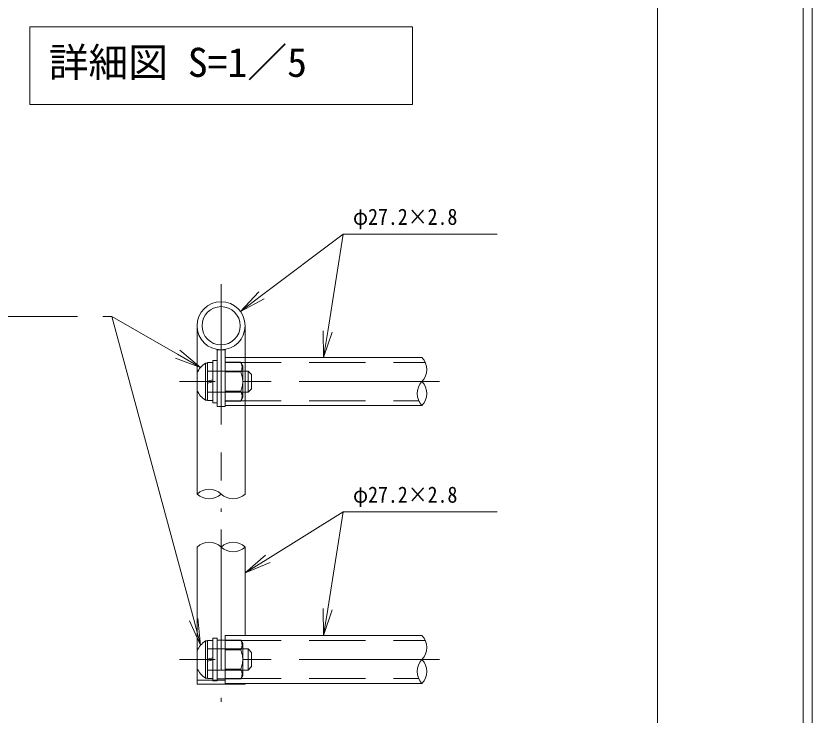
# Model space of a CAD drawing. Units: millimetres, scale not verified, with parts at other scales. Extents: x 0 to 420, y 0 to 297.
# Drawn here: x 330.2 to 420.2, y 69.6 to 148.7 of the extents above; entities that cross this region are included whole.
import ezdxf
from ezdxf.enums import TextEntityAlignment as Align

# ---------------------------------------------------------------- set-up
doc = ezdxf.new("R2010")
doc.units = ezdxf.units.MM
doc.header["$LTSCALE"] = 0.5
doc.linetypes.add('USER1', pattern=[50.8, 31.75, -6.35, 6.35, -6.35])
doc.linetypes.add('USER2', pattern=[19.05, 12.7, -6.35])
for name, color, linetype, lineweight in [('DEFPOINTS_3', 7, 'Continuous', 0), ('LY_2', 7, 'Continuous', 0), ('LY_5', 7, 'Continuous', 0), ('LY_6', 7, 'Continuous', 0)]:
    doc.layers.add(name, color=color, linetype=linetype, lineweight=lineweight)
doc.styles.add('ＭＳ ゴシック', font='')
doc.styles.get('ＭＳ ゴシック').set_extended_font_data('MS Gothic')

# ---------------------------------------------------------------- blocks, each defined once
blk = doc.blocks.new('-002-_U2')
at = {"color": 7, "linetype": 'Continuous', "lineweight": 0}
for p, q in [((-1, 0.1667), (0, 0)), ((0, 0), (-1, 0)), ((-1, -0.1667), (0, 0))]:
    blk.add_line(p, q, dxfattribs=at)

msp = doc.modelspace()

# ---------------------------------------------------------------- linework, layer by layer
at = {"layer": 'DEFPOINTS_3'}
msp.add_line((420.25, 0.2414), (420.25, 297.2414), dxfattribs=at)
at = {"layer": 'LY_2'}
msp.add_line((402.75, 15.2414), (402.75, 282.2414), dxfattribs=at)
at = {"layer": 'LY_5'}
for p, q in [((419.248, -0.2414), (419.248, 296.6789)), ((350.6716, 113.6643), (350.6716, 94.6244)), ((356.1116, 113.6643), (356.1116, 94.6244)), ((352.9416, 110.9444), (353.8416, 110.9444)), ((352.9416, 110.9444), (352.9416, 104.5443)), ((353.8416, 110.9444), (353.8416, 104.5443)), ((353.8416, 110.0644), (376.1116, 110.0644)), ((353.8416, 110.0644), (353.8416, 104.6244)), ((351.6416, 105.237), (351.6416, 109.437)), ((351.6416, 109.437), (351.8416, 109.437)), ((351.8416, 109.4943), (352.4416, 109.4943)), ((351.8416, 105.1944), (351.8416, 109.4943)), ((351.8416, 105.237), (351.8416, 109.437)), ((352.4416, 109.7443), (352.9416, 109.7443)), ((352.4416, 104.9444), (352.4416, 109.7443)), ((352.4416, 105.1944), (352.4416, 109.4943)), ((352.9416, 104.9444), (352.9416, 109.7443)), ((350.6816, 106.337), (350.6816, 108.337)), ((352.4416, 107.5386), (351.8416, 107.3778)), ((352.4416, 107.3109), (351.8416, 107.1501)), ((351.6416, 105.237), (351.8416, 105.237)), ((351.8416, 105.1944), (352.4416, 105.1944)), ((352.9416, 104.9444), (352.4416, 104.9444)), ((352.9416, 104.5443), (353.8416, 104.5443)), ((353.8416, 104.6244), (376.1116, 104.6244)), ((350.6716, 88.6244), (350.6716, 73.5644)), ((356.1116, 88.6244), (356.1116, 78.6244)), ((353.8416, 78.6244), (376.1116, 78.6244)), ((353.8416, 78.6244), (353.8416, 73.1843)), ((351.6416, 73.797), (351.6416, 77.997)), ((351.6416, 77.997), (351.8416, 77.997)), ((351.8416, 78.0543), (352.4416, 78.0543)), ((351.8416, 73.7544), (351.8416, 78.0543)), ((351.8416, 73.797), (351.8416, 77.997)), ((352.4416, 78.3043), (352.9416, 78.3043)), ((352.4416, 73.5044), (352.4416, 78.3043)), ((352.4416, 73.7544), (352.4416, 78.0543)), ((352.9416, 73.5044), (352.9416, 78.3043)), ((352.9416, 78.1043), (353.8416, 78.1043)), ((352.9416, 78.1043), (352.9416, 73.7044)), ((353.8416, 78.1043), (353.8416, 73.7044)), ((350.6816, 74.897), (350.6816, 76.897)), ((352.4416, 76.0986), (351.8416, 75.9378)), ((352.4416, 75.8709), (351.8416, 75.7101)), ((350.6716, 73.5644), (353.8416, 73.5644)), ((350.6716, 73.5644), (350.6716, 73.1044)), ((350.6716, 73.1044), (356.1116, 73.1044)), ((351.6416, 73.797), (351.8416, 73.797)), ((351.8416, 73.7544), (352.4416, 73.7544)), ((352.9416, 73.5044), (352.4416, 73.5044)), ((352.9416, 73.7044), (353.8416, 73.7044)), ((353.8416, 73.1843), (376.1116, 73.1843)), ((356.1116, 73.1843), (356.1116, 73.1044))]:
    msp.add_line(p, q, dxfattribs=at)
at = {"layer": 'LY_5', "lineweight": 18}
for p, q in [((375.0416, 147.481), (331.7416, 147.481)), ((331.7416, 147.481), (331.7416, 138.681)), ((375.0416, 138.681), (375.0416, 147.481)), ((331.7416, 138.681), (375.0416, 138.681))]:
    msp.add_line(p, q, dxfattribs=at)
at = {"layer": 'LY_5', "linetype": 'USER1'}
for p, q in [((353.3916, 118.3843), (353.3916, 92.6244)), ((378.1116, 107.3444), (348.6716, 107.3444)), ((353.3916, 90.6244), (353.3916, 71.1044)), ((378.1116, 75.9043), (348.6716, 75.9043))]:
    msp.add_line(p, q, dxfattribs=at)
at = {"layer": 'LY_5', "linetype": 'USER2'}
for p, q in [((353.8416, 109.5383), (355.6142, 109.5383)), ((353.8416, 105.1504), (353.8416, 109.5383)), ((353.8416, 109.5044), (376.483, 109.5044)), ((355.6142, 109.5383), (355.8416, 109.1444)), ((355.8416, 105.5443), (355.8416, 109.1444)), ((351.8416, 108.537), (356.4416, 108.537)), ((353.8416, 108.4413), (355.6142, 108.4413)), ((356.4416, 108.537), (356.8416, 108.137)), ((356.4416, 108.537), (356.4416, 106.137)), ((356.8416, 108.137), (356.8416, 106.537)), ((356.4416, 106.137), (356.8416, 106.537)), ((351.8416, 106.137), (356.4416, 106.137)), ((353.8416, 106.2474), (355.6142, 106.2474)), ((355.6142, 105.1504), (355.8416, 105.5443)), ((353.8416, 105.1843), (375.7402, 105.1843)), ((353.8416, 105.1504), (355.6142, 105.1504)), ((353.8416, 78.0983), (355.6142, 78.0983)), ((353.8416, 73.7104), (353.8416, 78.0983)), ((353.8416, 78.0644), (376.483, 78.0644)), ((355.6142, 78.0983), (355.8416, 77.7044)), ((355.8416, 74.1043), (355.8416, 77.7044)), ((351.8416, 77.097), (356.4416, 77.097)), ((353.8416, 77.0013), (355.6142, 77.0013)), ((356.4416, 77.097), (356.8416, 76.697)), ((356.4416, 77.097), (356.4416, 74.697)), ((356.8416, 76.697), (356.8416, 75.097)), ((353.8416, 74.8074), (355.6142, 74.8074)), ((356.4416, 74.697), (356.8416, 75.097)), ((351.8416, 74.697), (356.4416, 74.697)), ((355.6142, 73.7104), (355.8416, 74.1043)), ((353.8416, 73.7443), (375.7402, 73.7443)), ((353.8416, 73.7104), (355.6142, 73.7104))]:
    msp.add_line(p, q, dxfattribs=at)
at = {"layer": 'LY_5'}
msp.add_circle((353.3916, 113.6643), 2.72, dxfattribs=at)
at = {"layer": 'LY_5', "color": 2, "lineweight": 18}
msp.add_circle((353.3916, 113.6643), 2.16, dxfattribs=at)
at = {"layer": 'LY_5'}
for centre, start, end in [((352.9376, 107.337), 121.68134, 156.09448), ((352.9376, 107.337), 203.90552, 238.31866), ((352.9376, 75.897), 121.68134, 156.09448), ((352.9376, 75.897), 203.90552, 238.31866)]:
    msp.add_arc(centre, 2.4677, start, end, dxfattribs=at)
at = {"layer": 'LY_5', "linetype": 'USER2'}
for centre, radius, start, end in [((354.6642, 108.9898), 1.097, 330.00001, 29.99999), ((353.0824, 107.3444), 2.7591, 336.57346, 23.42654), ((354.6642, 105.6989), 1.097, 330.00001, 29.99999), ((354.6642, 77.5498), 1.097, 330.00001, 29.99999), ((353.0824, 75.9043), 2.7591, 336.57346, 23.42654), ((354.6642, 74.2589), 1.097, 330.00001, 29.99999)]:
    msp.add_arc(centre, radius, start, end, dxfattribs=at)
at = {"layer": 'LY_6'}
for p, q in [((357.9694, 117.094), (367.2126, 124.0321)), ((365.4508, 113.0266), (367.2126, 124.0321)), ((367.2126, 124.0321), (368.2126, 124.0321)), ((368.2126, 124.0321), (384.6081, 124.0321)), ((311.0955, 114.7155), (337.1572, 114.7155)), ((341.0169, 114.7155), (340.0169, 114.7155)), ((348.4744, 110.4493), (341.0169, 114.7155)), ((350.295, 80.4155), (341.0169, 114.7155)), ((358.6617, 87.2938), (367.2126, 92.5921)), ((365.4508, 81.5866), (367.2126, 92.5921)), ((367.2126, 92.5921), (368.2126, 92.5921)), ((368.2126, 92.5921), (384.6081, 92.5921))]:
    msp.add_line(p, q, dxfattribs=at)
at = {"layer": 'LY_6', "color": 2, "lineweight": 18}
for centre, start, end in [((374.669, 108.7044), 316.68802, 43.31198), ((377.5542, 105.9844), 136.68802, 223.31198), ((374.669, 105.9844), 316.68802, 43.31198), ((352.0316, 93.1818), 46.68802, 133.31198), ((352.0316, 96.0669), 226.68802, 313.31198), ((354.7516, 96.0669), 226.68802, 313.31198), ((352.0316, 87.1818), 46.68802, 133.31198), ((354.7516, 87.1818), 46.68802, 133.31198), ((354.7516, 90.0669), 226.68802, 313.31198), ((374.669, 77.2643), 316.68802, 43.31198), ((377.5542, 74.5443), 136.68802, 223.31198), ((374.669, 74.5443), 316.68802, 43.31198)]:
    msp.add_arc(centre, 1.9826, start, end, dxfattribs=at)

# ---------------------------------------------------------------- block references
at = {"layer": 'LY_6', "xscale": 3, "yscale": 3}
for p, rotation in [((355.5701, 115.2931), 216.89241), ((364.9766, 110.0644), 260.90495), ((351.0784, 108.9596), 330.22708), ((356.1116, 85.7137), 211.78335), ((364.9766, 78.6244), 260.90495), ((351.0784, 77.5196), 285.1362)]:
    msp.add_blockref('-002-_U2', p, dxfattribs=dict(at, rotation=rotation))

# ---------------------------------------------------------------- texts
at = {"layer": 'LY_5', "style": 'ＭＳ ゴシック'}
msp.add_text('詳細図 S=1／5', height=3.299, dxfattribs=at).set_placement((333.8861, 140.831), align=Align.BOTTOM_LEFT)
at = {"layer": 'LY_6', "style": 'ＭＳ ゴシック', "width": 0.9}
for p in [(368.3149, 124.5321), (368.3149, 93.0921)]:
    msp.add_text('φ27.2×2.8', height=1.833, dxfattribs=at).set_placement(p, align=Align.BOTTOM_LEFT)

doc.saveas('drawing.dxf')
